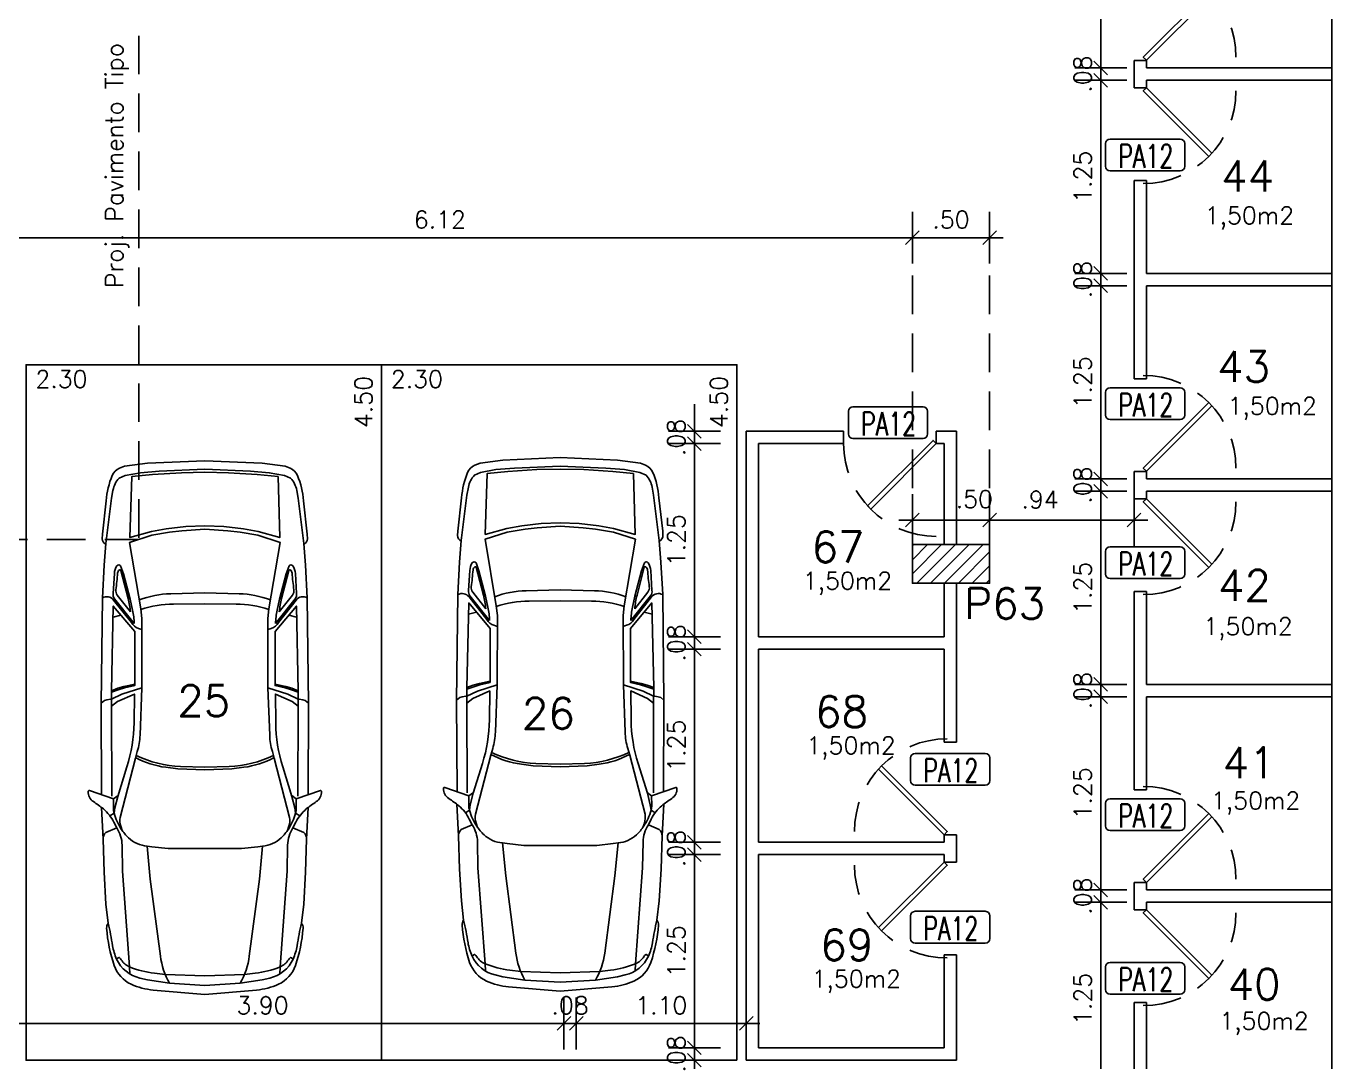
# Model space of a CAD drawing. Header units: millimetres. Extents: x -184.9 to -112.9, y 0.4 to 45.1.
# Drawn here: x -128.16 to -119.71, y 16.71 to 23.41 of the extents above; entities that cross this region are included whole.
import ezdxf
from ezdxf.enums import TextEntityAlignment as Align

# ---------------------------------------------------------------- set-up
doc = ezdxf.new("R2010")
doc.units = ezdxf.units.MM
doc.linetypes.add('DASHED2', pattern=[0.375, 0.25, -0.125])
doc.linetypes.add('HIDDEN', pattern=[0.375, 0.25, -0.125])
for name, color, linetype in [('COTA', 11, 'Continuous'), ('ESQUADRIA', 2, 'Continuous'), ('ESQUADRIA CT', 2, 'Continuous'), ('HACHURA', 11, 'Continuous'), ('HACHURA 1', 8, 'Continuous'), ('INDICACOES', 2, 'Continuous'), ('LINHA', 1, 'Continuous'), ('PAREDE', 7, 'Continuous'), ('PILAR', 21, 'Continuous'), ('PROJECAO', 1, 'DASHED2'), ('TEXTO 1', 3, 'Continuous'), ('TEXTO 2', 2, 'Continuous')]:
    doc.layers.add(name, color=color, linetype=linetype)
doc.styles.add('ROMANS', font='romans.shx')
doc.dimstyles.new('TICK75', dxfattribs={"dimtxt": 0.1125, "dimasz": 0.088, "dimexe": 0.18, "dimexo": 0.0625, "dimgap": 0.061, "dimtad": 1, "dimrnd": 0.005, "dimzin": 4, "dimdsep": 46, "dimtxsty": 'ROMANS', "dimblk1": 'TICK', "dimblk2": 'TICK', "dimsah": 1, "dimcen": 0.09, "dimse1": 1, "dimse2": 1, "dimclrt": 2, "dimaunit": 1, "dimadec": 0, "dimazin": 0, "dimtfac": 1, "dimtix": 1, "dimtmove": 2, "dimatfit": 3, "dimldrblk": 'TICK', "dimfxl": 1, "dimtolj": 1, "dimtzin": 0, "dimarcsym": 0})

# ---------------------------------------------------------------- blocks, each defined once
blk = doc.blocks.new('TICK')
at = {"layer": 'COTA'}
for p, q in [((0, 1.908), (0, -1.908)), ((-1, 0), (1, 0))]:
    blk.add_line(p, q, dxfattribs=at)
at = {"layer": 'COTA', "color": 2}
blk.add_line((0.5, 0.5), (-0.5, -0.5), dxfattribs=at)
blk = doc.blocks.new('*D268')
at = {"layer": 'COTA', "color": 0, "lineweight": -2}
blk.add_line((-124.5163, 16.9565), (-123.5923, 16.9565), dxfattribs=at)
at = {"layer": 'Defpoints', "color": 0}
for p in [(-123.5043, 16.9565), (-123.5043, 16.7189), (-124.6043, 16.6305)]:
    blk.add_point(p, dxfattribs=at)
at = {"layer": 'COTA', "color": 0, "lineweight": -2, "xscale": 0.08800000000000001, "yscale": 0.08800000000000001, "zscale": 0.08800000000000001, "rotation": 180}
blk.add_blockref('TICK', (-124.6043, 16.9565), dxfattribs=at)
at = {"layer": 'COTA', "color": 0, "lineweight": -2, "xscale": 0.08800000000000001, "yscale": 0.08800000000000001, "zscale": 0.08800000000000001}
blk.add_blockref('TICK', (-123.5043, 16.9565), dxfattribs=at)
at = {"layer": 'COTA', "color": 2, "insert": (-124.0543, 17.0738), "char_height": 0.1125, "attachment_point": 5, "style": 'ROMANS'}
blk.add_mtext('\\A1;1.10', dxfattribs=at)
blk = doc.blocks.new('*D265')
at = {"layer": 'COTA', "color": 0, "lineweight": -2}
for p, q in [((-124.7723, 16.9565), (-124.8603, 16.9565)), ((-124.6843, 16.9565), (-124.6043, 16.9565)), ((-124.5163, 16.9565), (-124.4283, 16.9565))]:
    blk.add_line(p, q, dxfattribs=at)
at = {"layer": 'Defpoints', "color": 0}
for p in [(-124.6043, 16.9565), (-124.6043, 16.4664), (-124.6843, 16.3864)]:
    blk.add_point(p, dxfattribs=at)
at = {"layer": 'COTA', "color": 0, "lineweight": -2, "xscale": 0.08800000000000001, "yscale": 0.08800000000000001, "zscale": 0.08800000000000001}
blk.add_blockref('TICK', (-124.6843, 16.9565), dxfattribs=at)
at = {"layer": 'COTA', "color": 0, "lineweight": -2, "xscale": 0.08800000000000001, "yscale": 0.08800000000000001, "zscale": 0.08800000000000001, "rotation": 180}
blk.add_blockref('TICK', (-124.6043, 16.9565), dxfattribs=at)
at = {"layer": 'COTA', "color": 2, "insert": (-124.6443, 17.0738), "char_height": 0.1125, "attachment_point": 5, "style": 'ROMANS'}
blk.add_mtext('\\A1;.08', dxfattribs=at)
blk = doc.blocks.new('*D264')
at = {"layer": 'COTA', "color": 0, "lineweight": -2}
blk.add_line((-128.4963, 16.9565), (-124.7723, 16.9565), dxfattribs=at)
at = {"layer": 'Defpoints', "color": 0}
for p in [(-124.6843, 16.9565), (-124.6843, 16.3864), (-128.5843, 16.1664)]:
    blk.add_point(p, dxfattribs=at)
at = {"layer": 'COTA', "color": 0, "lineweight": -2, "xscale": 0.08800000000000001, "yscale": 0.08800000000000001, "zscale": 0.08800000000000001, "rotation": 180}
blk.add_blockref('TICK', (-128.5843, 16.9565), dxfattribs=at)
at = {"layer": 'COTA', "color": 0, "lineweight": -2, "xscale": 0.08800000000000001, "yscale": 0.08800000000000001, "zscale": 0.08800000000000001}
blk.add_blockref('TICK', (-124.6843, 16.9565), dxfattribs=at)
at = {"layer": 'COTA', "color": 2, "insert": (-126.6343, 17.0738), "char_height": 0.1125, "attachment_point": 5, "style": 'ROMANS'}
blk.add_mtext('\\A1;3.90', dxfattribs=at)
blk = doc.blocks.new('*D262')
at = {"layer": 'COTA', "color": 0, "lineweight": -2}
for p, q in [((-123.8394, 16.8869), (-123.8394, 16.9749)), ((-123.8394, 16.7989), (-123.8394, 16.7189)), ((-123.8394, 16.6309), (-123.8394, 16.5429))]:
    blk.add_line(p, q, dxfattribs=at)
at = {"layer": 'Defpoints', "color": 0}
for p in [(-123.4243, 16.7989), (-123.8394, 16.7189), (-123.5043, 16.7189)]:
    blk.add_point(p, dxfattribs=at)
at = {"layer": 'COTA', "color": 0, "lineweight": -2, "xscale": 0.08800000000000001, "yscale": 0.08800000000000001, "zscale": 0.08800000000000001}
for p, rotation in [((-123.8394, 16.7989), 270), ((-123.8394, 16.7189), 90)]:
    blk.add_blockref('TICK', p, dxfattribs=dict(at, rotation=rotation))
at = {"layer": 'COTA', "color": 2, "insert": (-123.9567, 16.7589), "char_height": 0.1125, "attachment_point": 5, "rotation": 90, "style": 'ROMANS'}
blk.add_mtext('\\A1;.08', dxfattribs=at)
blk = doc.blocks.new('*D261')
at = {"layer": 'COTA', "color": 0, "lineweight": -2}
blk.add_line((-123.8394, 17.9609), (-123.8394, 16.8869), dxfattribs=at)
at = {"layer": 'Defpoints', "color": 0}
for p in [(-123.4243, 18.0489), (-123.8394, 16.7989), (-123.4243, 16.7989)]:
    blk.add_point(p, dxfattribs=at)
at = {"layer": 'COTA', "color": 0, "lineweight": -2, "xscale": 0.08800000000000001, "yscale": 0.08800000000000001, "zscale": 0.08800000000000001}
for p, rotation in [((-123.8394, 18.0489), 90), ((-123.8394, 16.7989), 270)]:
    blk.add_blockref('TICK', p, dxfattribs=dict(at, rotation=rotation))
at = {"layer": 'COTA', "color": 2, "insert": (-123.9567, 17.4239), "char_height": 0.1125, "attachment_point": 5, "rotation": 90, "style": 'ROMANS'}
blk.add_mtext('\\A1;1.25', dxfattribs=at)
blk = doc.blocks.new('*D260')
at = {"layer": 'COTA', "color": 0, "lineweight": -2}
for p, q in [((-123.8394, 18.2169), (-123.8394, 18.3049)), ((-123.8394, 18.1289), (-123.8394, 18.0489)), ((-123.8394, 17.9609), (-123.8394, 17.8729))]:
    blk.add_line(p, q, dxfattribs=at)
at = {"layer": 'Defpoints', "color": 0}
for p in [(-123.4243, 18.1289), (-123.8394, 18.0489), (-123.4243, 18.0489)]:
    blk.add_point(p, dxfattribs=at)
at = {"layer": 'COTA', "color": 0, "lineweight": -2, "xscale": 0.08800000000000001, "yscale": 0.08800000000000001, "zscale": 0.08800000000000001}
for p, rotation in [((-123.8394, 18.1289), 270), ((-123.8394, 18.0489), 90)]:
    blk.add_blockref('TICK', p, dxfattribs=dict(at, rotation=rotation))
at = {"layer": 'COTA', "color": 2, "insert": (-123.9567, 18.0889), "char_height": 0.1125, "attachment_point": 5, "rotation": 90, "style": 'ROMANS'}
blk.add_mtext('\\A1;.08', dxfattribs=at)
blk = doc.blocks.new('*D259')
at = {"layer": 'COTA', "color": 0, "lineweight": -2}
blk.add_line((-123.8394, 19.2909), (-123.8394, 18.2169), dxfattribs=at)
at = {"layer": 'Defpoints', "color": 0}
for p in [(-123.4243, 19.3789), (-123.8394, 18.1289), (-123.4243, 18.1289)]:
    blk.add_point(p, dxfattribs=at)
at = {"layer": 'COTA', "color": 0, "lineweight": -2, "xscale": 0.08800000000000001, "yscale": 0.08800000000000001, "zscale": 0.08800000000000001}
for p, rotation in [((-123.8394, 19.3789), 90), ((-123.8394, 18.1289), 270)]:
    blk.add_blockref('TICK', p, dxfattribs=dict(at, rotation=rotation))
at = {"layer": 'COTA', "color": 2, "insert": (-123.9567, 18.7539), "char_height": 0.1125, "attachment_point": 5, "rotation": 90, "style": 'ROMANS'}
blk.add_mtext('\\A1;1.25', dxfattribs=at)
blk = doc.blocks.new('*D258')
at = {"layer": 'COTA', "color": 0, "lineweight": -2}
for p, q in [((-123.8394, 19.5469), (-123.8394, 19.6349)), ((-123.8394, 19.4589), (-123.8394, 19.3789)), ((-123.8394, 19.2909), (-123.8394, 19.2029))]:
    blk.add_line(p, q, dxfattribs=at)
at = {"layer": 'Defpoints', "color": 0}
for p in [(-123.4243, 19.4589), (-123.8394, 19.3789), (-123.4243, 19.3789)]:
    blk.add_point(p, dxfattribs=at)
at = {"layer": 'COTA', "color": 0, "lineweight": -2, "xscale": 0.08800000000000001, "yscale": 0.08800000000000001, "zscale": 0.08800000000000001}
for p, rotation in [((-123.8394, 19.4589), 270), ((-123.8394, 19.3789), 90)]:
    blk.add_blockref('TICK', p, dxfattribs=dict(at, rotation=rotation))
at = {"layer": 'COTA', "color": 2, "insert": (-123.9567, 19.4189), "char_height": 0.1125, "attachment_point": 5, "rotation": 90, "style": 'ROMANS'}
blk.add_mtext('\\A1;.08', dxfattribs=at)
blk = doc.blocks.new('*D257')
at = {"layer": 'COTA', "color": 0, "lineweight": -2}
blk.add_line((-123.8394, 20.6209), (-123.8394, 19.5469), dxfattribs=at)
at = {"layer": 'Defpoints', "color": 0}
for p in [(-123.4243, 20.7089), (-123.8394, 19.4589), (-123.4243, 19.4589)]:
    blk.add_point(p, dxfattribs=at)
at = {"layer": 'COTA', "color": 0, "lineweight": -2, "xscale": 0.08800000000000001, "yscale": 0.08800000000000001, "zscale": 0.08800000000000001}
for p, rotation in [((-123.8394, 20.7089), 90), ((-123.8394, 19.4589), 270)]:
    blk.add_blockref('TICK', p, dxfattribs=dict(at, rotation=rotation))
at = {"layer": 'COTA', "color": 2, "insert": (-123.9567, 20.0839), "char_height": 0.1125, "attachment_point": 5, "rotation": 90, "style": 'ROMANS'}
blk.add_mtext('\\A1;1.25', dxfattribs=at)
blk = doc.blocks.new('*D256')
at = {"layer": 'COTA', "color": 0, "lineweight": -2}
for p, q in [((-123.8394, 20.8769), (-123.8394, 20.9649)), ((-123.8394, 20.7889), (-123.8394, 20.7089)), ((-123.8394, 20.6209), (-123.8394, 20.5329))]:
    blk.add_line(p, q, dxfattribs=at)
at = {"layer": 'Defpoints', "color": 0}
for p in [(-123.5043, 20.7889), (-123.8394, 20.7089), (-123.4243, 20.7089)]:
    blk.add_point(p, dxfattribs=at)
at = {"layer": 'COTA', "color": 0, "lineweight": -2, "xscale": 0.08800000000000001, "yscale": 0.08800000000000001, "zscale": 0.08800000000000001}
for p, rotation in [((-123.8394, 20.7889), 270), ((-123.8394, 20.7089), 90)]:
    blk.add_blockref('TICK', p, dxfattribs=dict(at, rotation=rotation))
at = {"layer": 'COTA', "color": 2, "insert": (-123.9567, 20.7489), "char_height": 0.1125, "attachment_point": 5, "rotation": 90, "style": 'ROMANS'}
blk.add_mtext('\\A1;.08', dxfattribs=at)
blk = doc.blocks.new('IND ESQUADRIAS')
for p, q in [((-0.2564, 0.103), (-0.2564, 0.1762)), ((-0.2266, 0.206), (0.2266, 0.206)), ((0.2564, 0.103), (0.2564, 0.1762)), ((-0.2564, 0.103), (-0.2564, 0.0298)), ((0.2564, 0.103), (0.2564, 0.0298)), ((-0.2266, 0), (0.2266, 0))]:
    blk.add_line(p, q)
for centre, start, end in [((-0.2266, 0.1762), 90, 180), ((0.2266, 0.1762), 0, 90), ((-0.2266, 0.0298), 180, 270), ((0.2266, 0.0298), 270, 0)]:
    blk.add_arc(centre, 0.0298, start, end)
at = {"linetype": 'ByBlock', "style": 'ROMANS', "width": 0.7}
blk.add_attdef('P01', text='', height=0.15, dxfattribs=at).set_placement((0.0041, -0.0248), align=Align.BOTTOM_CENTER)
blk = doc.blocks.new('P60')
at = {"layer": 'ESQUADRIA CT'}
blk.add_lwpolyline([(-0.4444, 0.4031), (-0.4243, 0.4243), (0, 0), (-0.0206, -0.0206), (-0.4444, 0.4031)], dxfattribs=at)
at = {"layer": 'ESQUADRIA CT', "color": 1, "linetype": 'HIDDEN'}
blk.add_arc((0, 0), 0.6, 90, 180, dxfattribs=at)
blk = doc.blocks.new('*D236')
at = {"layer": 'COTA', "color": 0, "lineweight": -2}
blk.add_line((-122.3413, 22.0414), (-122.0173, 22.0414), dxfattribs=at)
at = {"layer": 'Defpoints', "color": 0}
for p in [(-121.9293, 22.0414), (-122.4293, 20.0555), (-121.9293, 20.0466)]:
    blk.add_point(p, dxfattribs=at)
at = {"layer": 'COTA', "color": 0, "lineweight": -2, "xscale": 0.08800000000000001, "yscale": 0.08800000000000001, "zscale": 0.08800000000000001, "rotation": 180}
blk.add_blockref('TICK', (-122.4293, 22.0414), dxfattribs=at)
at = {"layer": 'COTA', "color": 0, "lineweight": -2, "xscale": 0.08800000000000001, "yscale": 0.08800000000000001, "zscale": 0.08800000000000001}
blk.add_blockref('TICK', (-121.9293, 22.0414), dxfattribs=at)
at = {"layer": 'COTA', "color": 2, "insert": (-122.1793, 22.1586), "char_height": 0.1125, "attachment_point": 5, "style": 'ROMANS'}
blk.add_mtext('\\A1;.50', dxfattribs=at)
blk = doc.blocks.new('*D235')
at = {"layer": 'COTA', "color": 0, "lineweight": -2}
blk.add_line((-128.4567, 22.0414), (-122.5173, 22.0414), dxfattribs=at)
at = {"layer": 'Defpoints', "color": 0}
for p in [(-122.4293, 22.0414), (-128.5447, 21.3189), (-122.4293, 20.0555)]:
    blk.add_point(p, dxfattribs=at)
at = {"layer": 'COTA', "color": 0, "lineweight": -2, "xscale": 0.08800000000000001, "yscale": 0.08800000000000001, "zscale": 0.08800000000000001, "rotation": 180}
blk.add_blockref('TICK', (-128.5447, 22.0414), dxfattribs=at)
at = {"layer": 'COTA', "color": 0, "lineweight": -2, "xscale": 0.08800000000000001, "yscale": 0.08800000000000001, "zscale": 0.08800000000000001}
blk.add_blockref('TICK', (-122.4293, 22.0414), dxfattribs=at)
at = {"layer": 'COTA', "color": 2, "insert": (-125.487, 22.1586), "char_height": 0.1125, "attachment_point": 5, "style": 'ROMANS'}
blk.add_mtext('\\A1;6.12', dxfattribs=at)
blk = doc.blocks.new('*D222')
at = {"layer": 'COTA', "color": 0, "lineweight": -2}
blk.add_line((-121.8413, 20.2144), (-121.0823, 20.2144), dxfattribs=at)
at = {"layer": 'Defpoints', "color": 0}
for p in [(-120.9943, 20.3523), (-120.9943, 20.2144), (-121.9293, 20.0555)]:
    blk.add_point(p, dxfattribs=at)
at = {"layer": 'COTA', "color": 0, "lineweight": -2, "xscale": 0.08800000000000001, "yscale": 0.08800000000000001, "zscale": 0.08800000000000001, "rotation": 180}
blk.add_blockref('TICK', (-121.9293, 20.2144), dxfattribs=at)
at = {"layer": 'COTA', "color": 0, "lineweight": -2, "xscale": 0.08800000000000001, "yscale": 0.08800000000000001, "zscale": 0.08800000000000001}
blk.add_blockref('TICK', (-120.9943, 20.2144), dxfattribs=at)
at = {"layer": 'COTA', "color": 2, "insert": (-121.6022, 20.3466), "char_height": 0.1125, "attachment_point": 5, "style": 'ROMANS'}
blk.add_mtext('\\A1;.94', dxfattribs=at)
blk = doc.blocks.new('*D221')
at = {"layer": 'COTA', "color": 0, "lineweight": -2}
blk.add_line((-122.3413, 20.2144), (-122.0173, 20.2144), dxfattribs=at)
at = {"layer": 'Defpoints', "color": 0}
for p in [(-121.9293, 20.2144), (-122.4293, 20.0555), (-121.9293, 20.0555)]:
    blk.add_point(p, dxfattribs=at)
at = {"layer": 'COTA', "color": 0, "lineweight": -2, "xscale": 0.08800000000000001, "yscale": 0.08800000000000001, "zscale": 0.08800000000000001, "rotation": 180}
blk.add_blockref('TICK', (-122.4293, 20.2144), dxfattribs=at)
at = {"layer": 'COTA', "color": 0, "lineweight": -2, "xscale": 0.08800000000000001, "yscale": 0.08800000000000001, "zscale": 0.08800000000000001}
blk.add_blockref('TICK', (-121.9293, 20.2144), dxfattribs=at)
at = {"layer": 'COTA', "color": 2, "insert": (-122.0281, 20.3496), "char_height": 0.1125, "attachment_point": 5, "style": 'ROMANS'}
blk.add_mtext('\\A1;.50', dxfattribs=at)
blk = doc.blocks.new('*D220')
at = {"layer": 'COTA', "color": 0, "lineweight": -2}
blk.add_line((-123.8394, 15.6069), (-123.8394, 16.6309), dxfattribs=at)
at = {"layer": 'Defpoints', "color": 0}
for p in [(-124.0009, 16.7189), (-123.8394, 16.7189), (-124.2009, 15.5189)]:
    blk.add_point(p, dxfattribs=at)
at = {"layer": 'COTA', "color": 0, "lineweight": -2, "xscale": 0.08800000000000001, "yscale": 0.08800000000000001, "zscale": 0.08800000000000001}
for p, rotation in [((-123.8394, 16.7189), 90), ((-123.8394, 15.5189), 270)]:
    blk.add_blockref('TICK', p, dxfattribs=dict(at, rotation=rotation))
at = {"layer": 'COTA', "color": 2, "insert": (-123.9567, 16.199), "char_height": 0.1125, "attachment_point": 5, "rotation": 90, "style": 'ROMANS'}
blk.add_mtext('\\A1;1.20', dxfattribs=at)
blk = doc.blocks.new('*D181')
at = {"layer": 'COTA', "color": 0, "lineweight": -2}
blk.add_line((-121.2098, 17.6525), (-121.2098, 16.5785), dxfattribs=at)
at = {"layer": 'Defpoints', "color": 0}
for p in [(-120.9143, 17.7405), (-121.2098, 16.4905), (-120.9143, 16.4905)]:
    blk.add_point(p, dxfattribs=at)
at = {"layer": 'COTA', "color": 0, "lineweight": -2, "xscale": 0.08800000000000001, "yscale": 0.08800000000000001, "zscale": 0.08800000000000001}
for p, rotation in [((-121.2098, 17.7405), 90), ((-121.2098, 16.4905), 270)]:
    blk.add_blockref('TICK', p, dxfattribs=dict(at, rotation=rotation))
at = {"layer": 'COTA', "color": 2, "insert": (-121.3271, 17.1155), "char_height": 0.1125, "attachment_point": 5, "rotation": 90, "style": 'ROMANS'}
blk.add_mtext('\\A1;1.25', dxfattribs=at)
blk = doc.blocks.new('*D180')
at = {"layer": 'COTA', "color": 0, "lineweight": -2}
for p, q in [((-121.2098, 17.9085), (-121.2098, 17.9965)), ((-121.2098, 17.8205), (-121.2098, 17.7405)), ((-121.2098, 17.6525), (-121.2098, 17.5645))]:
    blk.add_line(p, q, dxfattribs=at)
at = {"layer": 'Defpoints', "color": 0}
for p in [(-120.9143, 17.8205), (-121.2098, 17.7405), (-120.9143, 17.7405)]:
    blk.add_point(p, dxfattribs=at)
at = {"layer": 'COTA', "color": 0, "lineweight": -2, "xscale": 0.08800000000000001, "yscale": 0.08800000000000001, "zscale": 0.08800000000000001}
for p, rotation in [((-121.2098, 17.8205), 270), ((-121.2098, 17.7405), 90)]:
    blk.add_blockref('TICK', p, dxfattribs=dict(at, rotation=rotation))
at = {"layer": 'COTA', "color": 2, "insert": (-121.3271, 17.7805), "char_height": 0.1125, "attachment_point": 5, "rotation": 90, "style": 'ROMANS'}
blk.add_mtext('\\A1;.08', dxfattribs=at)
blk = doc.blocks.new('*D179')
at = {"layer": 'COTA', "color": 0, "lineweight": -2}
blk.add_line((-121.2098, 18.9825), (-121.2098, 17.9085), dxfattribs=at)
at = {"layer": 'Defpoints', "color": 0}
for p in [(-120.9143, 19.0705), (-121.2098, 17.8205), (-120.9143, 17.8205)]:
    blk.add_point(p, dxfattribs=at)
at = {"layer": 'COTA', "color": 0, "lineweight": -2, "xscale": 0.08800000000000001, "yscale": 0.08800000000000001, "zscale": 0.08800000000000001}
for p, rotation in [((-121.2098, 19.0705), 90), ((-121.2098, 17.8205), 270)]:
    blk.add_blockref('TICK', p, dxfattribs=dict(at, rotation=rotation))
at = {"layer": 'COTA', "color": 2, "insert": (-121.3271, 18.4455), "char_height": 0.1125, "attachment_point": 5, "rotation": 90, "style": 'ROMANS'}
blk.add_mtext('\\A1;1.25', dxfattribs=at)
blk = doc.blocks.new('*D178')
at = {"layer": 'COTA', "color": 0, "lineweight": -2}
for p, q in [((-121.2098, 19.2385), (-121.2098, 19.3265)), ((-121.2098, 19.1505), (-121.2098, 19.0705)), ((-121.2098, 18.9825), (-121.2098, 18.8945))]:
    blk.add_line(p, q, dxfattribs=at)
at = {"layer": 'Defpoints', "color": 0}
for p in [(-120.9143, 19.1505), (-121.2098, 19.0705), (-120.9143, 19.0705)]:
    blk.add_point(p, dxfattribs=at)
at = {"layer": 'COTA', "color": 0, "lineweight": -2, "xscale": 0.08800000000000001, "yscale": 0.08800000000000001, "zscale": 0.08800000000000001}
for p, rotation in [((-121.2098, 19.1505), 270), ((-121.2098, 19.0705), 90)]:
    blk.add_blockref('TICK', p, dxfattribs=dict(at, rotation=rotation))
at = {"layer": 'COTA', "color": 2, "insert": (-121.3271, 19.1105), "char_height": 0.1125, "attachment_point": 5, "rotation": 90, "style": 'ROMANS'}
blk.add_mtext('\\A1;.08', dxfattribs=at)
blk = doc.blocks.new('*D177')
at = {"layer": 'COTA', "color": 0, "lineweight": -2}
blk.add_line((-121.2098, 20.3125), (-121.2098, 19.2385), dxfattribs=at)
at = {"layer": 'Defpoints', "color": 0}
for p in [(-120.9143, 20.4005), (-121.2098, 19.1505), (-120.9143, 19.1505)]:
    blk.add_point(p, dxfattribs=at)
at = {"layer": 'COTA', "color": 0, "lineweight": -2, "xscale": 0.08800000000000001, "yscale": 0.08800000000000001, "zscale": 0.08800000000000001}
for p, rotation in [((-121.2098, 20.4005), 90), ((-121.2098, 19.1505), 270)]:
    blk.add_blockref('TICK', p, dxfattribs=dict(at, rotation=rotation))
at = {"layer": 'COTA', "color": 2, "insert": (-121.3271, 19.7755), "char_height": 0.1125, "attachment_point": 5, "rotation": 90, "style": 'ROMANS'}
blk.add_mtext('\\A1;1.25', dxfattribs=at)
blk = doc.blocks.new('*D176')
at = {"layer": 'COTA', "color": 0, "lineweight": -2}
for p, q in [((-121.2098, 20.5685), (-121.2098, 20.6565)), ((-121.2098, 20.4805), (-121.2098, 20.4005)), ((-121.2098, 20.3125), (-121.2098, 20.2245))]:
    blk.add_line(p, q, dxfattribs=at)
at = {"layer": 'Defpoints', "color": 0}
for p in [(-120.9143, 20.4805), (-121.2098, 20.4005), (-120.9143, 20.4005)]:
    blk.add_point(p, dxfattribs=at)
at = {"layer": 'COTA', "color": 0, "lineweight": -2, "xscale": 0.08800000000000001, "yscale": 0.08800000000000001, "zscale": 0.08800000000000001}
for p, rotation in [((-121.2098, 20.4805), 270), ((-121.2098, 20.4005), 90)]:
    blk.add_blockref('TICK', p, dxfattribs=dict(at, rotation=rotation))
at = {"layer": 'COTA', "color": 2, "insert": (-121.3271, 20.4405), "char_height": 0.1125, "attachment_point": 5, "rotation": 90, "style": 'ROMANS'}
blk.add_mtext('\\A1;.08', dxfattribs=at)
blk = doc.blocks.new('*D175')
at = {"layer": 'COTA', "color": 0, "lineweight": -2}
blk.add_line((-121.2098, 21.6425), (-121.2098, 20.5685), dxfattribs=at)
at = {"layer": 'Defpoints', "color": 0}
for p in [(-120.9143, 21.7305), (-121.2098, 20.4805), (-120.9143, 20.4805)]:
    blk.add_point(p, dxfattribs=at)
at = {"layer": 'COTA', "color": 0, "lineweight": -2, "xscale": 0.08800000000000001, "yscale": 0.08800000000000001, "zscale": 0.08800000000000001}
for p, rotation in [((-121.2098, 21.7305), 90), ((-121.2098, 20.4805), 270)]:
    blk.add_blockref('TICK', p, dxfattribs=dict(at, rotation=rotation))
at = {"layer": 'COTA', "color": 2, "insert": (-121.3271, 21.1055), "char_height": 0.1125, "attachment_point": 5, "rotation": 90, "style": 'ROMANS'}
blk.add_mtext('\\A1;1.25', dxfattribs=at)
blk = doc.blocks.new('*D174')
at = {"layer": 'COTA', "color": 0, "lineweight": -2}
for p, q in [((-121.2098, 21.8985), (-121.2098, 21.9865)), ((-121.2098, 21.8105), (-121.2098, 21.7305)), ((-121.2098, 21.6425), (-121.2098, 21.5545))]:
    blk.add_line(p, q, dxfattribs=at)
at = {"layer": 'Defpoints', "color": 0}
for p in [(-120.9143, 21.8105), (-121.2098, 21.7305), (-120.9143, 21.7305)]:
    blk.add_point(p, dxfattribs=at)
at = {"layer": 'COTA', "color": 0, "lineweight": -2, "xscale": 0.08800000000000001, "yscale": 0.08800000000000001, "zscale": 0.08800000000000001}
for p, rotation in [((-121.2098, 21.8105), 270), ((-121.2098, 21.7305), 90)]:
    blk.add_blockref('TICK', p, dxfattribs=dict(at, rotation=rotation))
at = {"layer": 'COTA', "color": 2, "insert": (-121.3271, 21.7705), "char_height": 0.1125, "attachment_point": 5, "rotation": 90, "style": 'ROMANS'}
blk.add_mtext('\\A1;.08', dxfattribs=at)
blk = doc.blocks.new('*D173')
at = {"layer": 'COTA', "color": 0, "lineweight": -2}
blk.add_line((-121.2098, 22.9725), (-121.2098, 21.8985), dxfattribs=at)
at = {"layer": 'Defpoints', "color": 0}
for p in [(-120.9143, 23.0605), (-121.2098, 21.8105), (-120.9143, 21.8105)]:
    blk.add_point(p, dxfattribs=at)
at = {"layer": 'COTA', "color": 0, "lineweight": -2, "xscale": 0.08800000000000001, "yscale": 0.08800000000000001, "zscale": 0.08800000000000001}
for p, rotation in [((-121.2098, 23.0605), 90), ((-121.2098, 21.8105), 270)]:
    blk.add_blockref('TICK', p, dxfattribs=dict(at, rotation=rotation))
at = {"layer": 'COTA', "color": 2, "insert": (-121.3271, 22.4355), "char_height": 0.1125, "attachment_point": 5, "rotation": 90, "style": 'ROMANS'}
blk.add_mtext('\\A1;1.25', dxfattribs=at)
blk = doc.blocks.new('*D172')
at = {"layer": 'COTA', "color": 0, "lineweight": -2}
for p, q in [((-121.2098, 23.2285), (-121.2098, 23.3165)), ((-121.2098, 23.1405), (-121.2098, 23.0605)), ((-121.2098, 22.9725), (-121.2098, 22.8845))]:
    blk.add_line(p, q, dxfattribs=at)
at = {"layer": 'Defpoints', "color": 0}
for p in [(-120.9143, 23.1405), (-121.2098, 23.0605), (-120.9143, 23.0605)]:
    blk.add_point(p, dxfattribs=at)
at = {"layer": 'COTA', "color": 0, "lineweight": -2, "xscale": 0.08800000000000001, "yscale": 0.08800000000000001, "zscale": 0.08800000000000001}
for p, rotation in [((-121.2098, 23.1405), 270), ((-121.2098, 23.0605), 90)]:
    blk.add_blockref('TICK', p, dxfattribs=dict(at, rotation=rotation))
at = {"layer": 'COTA', "color": 2, "insert": (-121.3271, 23.1005), "char_height": 0.1125, "attachment_point": 5, "rotation": 90, "style": 'ROMANS'}
blk.add_mtext('\\A1;.08', dxfattribs=at)
blk = doc.blocks.new('*D171')
at = {"layer": 'COTA', "color": 0, "lineweight": -2}
blk.add_line((-121.2098, 24.3025), (-121.2098, 23.2285), dxfattribs=at)
at = {"layer": 'Defpoints', "color": 0}
for p in [(-120.9143, 24.3905), (-121.2098, 23.1405), (-120.9143, 23.1405)]:
    blk.add_point(p, dxfattribs=at)
at = {"layer": 'COTA', "color": 0, "lineweight": -2, "xscale": 0.08800000000000001, "yscale": 0.08800000000000001, "zscale": 0.08800000000000001}
for p, rotation in [((-121.2098, 24.3905), 90), ((-121.2098, 23.1405), 270)]:
    blk.add_blockref('TICK', p, dxfattribs=dict(at, rotation=rotation))
at = {"layer": 'COTA', "color": 2, "insert": (-121.3271, 23.7655), "char_height": 0.1125, "attachment_point": 5, "rotation": 90, "style": 'ROMANS'}
blk.add_mtext('\\A1;1.25', dxfattribs=at)
blk = doc.blocks.new('VECTRA_P')
for p, q in [((1.1516, 0.6823), (1.1703, 0.6529)), ((1.9619, 0.7454), (1.98, 0.7223)), ((1.98, 0.7223), (1.986, 0.7043)), ((1.986, 0.7043), (1.9896, 0.679)), ((1.9896, 0.679), (1.9904, 0.6715)), ((1.9904, 0.6715), (2.0265, 0.5959)), ((2.0684, 0.6255), (2.0514, 0.6718)), ((2.5797, 0.66), (2.5945, 0.6032)), ((2.0265, 0.5959), (2.0721, 0.4537)), ((2.0807, 0.5819), (2.0684, 0.6255)), ((2.0855, 0.5582), (2.0807, 0.5819)), ((2.0987, 0.5046), (2.0855, 0.5582)), ((2.0265, -0.5959), (2.0721, -0.4537)), ((2.0855, -0.5582), (2.0807, -0.5819)), ((2.0987, -0.5046), (2.0855, -0.5582)), ((1.1516, -0.6823), (1.1703, -0.6529)), ((1.9904, -0.6715), (2.0265, -0.5959)), ((2.0684, -0.6255), (2.0514, -0.6718)), ((2.0807, -0.5819), (2.0684, -0.6255)), ((2.5797, -0.66), (2.5945, -0.6032)), ((1.9619, -0.7454), (1.98, -0.7223)), ((1.98, -0.7223), (1.986, -0.7043)), ((1.986, -0.7043), (1.9896, -0.679)), ((1.9896, -0.679), (1.9904, -0.6715))]:
    blk.add_line(p, q)
for points in [[(-0.132, 0), (-0.1009, 0.3713, -0.086702), (-0.0593, 0.5296, -0.206137), (0.0758, 0.6515, -0.063577), (0.3433, 0.706, -0.192902), (0.3794, 0.6946), (0.5172, 0.7108), (0.7462, 0.7247), (0.9844, 0.7316, -0.212316), (1.0315, 0.7123), (1.0647, 0.6334), (1.1059, 0.6539, 0.104415), (1.2009, 0.7294, 0.030135), (1.2536, 0.8015, -0.268294), (1.3268, 0.8392, -0.478596), (1.3332, 0.8304), (1.2727, 0.657), (1.2056, 0.6576, 0.071792), (1.1697, 0.6527, 0.074996), (1.0553, 0.6005, 0.060729), (0.9932, 0.5482, 0.168427), (0.9344, 0.4152), (0.6971, 0.3923), (0.143, 0.3197, 0.097788), (-0.0519, 0.2539), (-0.0277, 0.4119), (-0.015, 0.4672, -0.23311), (0.1212, 0.6343, -0.068365), (0.2171, 0.6632, 0.017295), (0.3794, 0.6946, -1.253437)], [(1.9401, 0.6712), (1.9739, 0.6278), (2.0271, 0.507), (1.8192, 0.5094, -0.074341), (1.505, 0.5601), (1.2915, 0.6264), (1.209, 0.6467), (1.1703, 0.6529)], [(1.3025, 0.7423), (1.9565, 0.7455), (2.72, 0.7364), (2.9534, 0.724), (3.1092, 0.712), (3.4352, 0.6713), (3.4921, 0.6607, -0.139964), (3.5799, 0.6168), (3.5988, 0.573), (3.6188, 0.4626), (3.6295, 0.3282), (3.6446, 0)], [(2.4917, 0.4526), (2.4993, 0.4769, -0.20033), (2.5422, 0.5284), (2.7033, 0.6561, 0.362423), (2.72, 0.7364, -80.843501)], [(2.5347, 0.508), (2.7119, 0.6497, -0.214632), (2.7494, 0.6593), (2.8944, 0.6507, -0.13194), (2.9492, 0.6325, -0.563922), (2.9481, 0.6057), (2.8912, 0.5853), (2.7086, 0.537), (2.6303, 0.5198, -0.046395), (2.5347, 0.508, 1.803463)], [(3.7051, 0), (3.6877, 0.4123), (3.6664, 0.5768), (3.6509, 0.6136, 0.195947), (3.5986, 0.6658, 0.081209), (3.417, 0.7095), (3.1759, 0.7367), (3.1445, 0.7379, 0.315739), (3.1049, 0.7124, 0.195733)], [(0, 0), (0.011, 0.2847), (0.0199, 0.3624, -0.068274), (0.0656, 0.5411, -0.160401), (0.1164, 0.6008, 0.068795), (0.1306, 0.6125, 0.431491), (0.13, 0.6221), (0.1212, 0.6343)], [(0.0138, 0.5384), (0.0656, 0.5411), (0.7546, 0.5922), (0.9416, 0.5951, 0.14363), (1.0647, 0.6334, -3.590326)], [(1.0456, 0.5939), (1.0767, 0.6047, -0.132875), (1.1407, 0.6093), (1.5662, 0.4995), (1.6142, 0.4855, 0.061032), (1.7312, 0.4662), (2.0712, 0.4537), (2.5695, 0.4524), (2.6389, 0.4606), (3.118, 0.5409), (3.1689, 0.3819), (3.1904, 0.2533), (3.2011, 0.1649), (3.2124, 0)], [(2.6188, 0.5353), (2.7381, 0.6296, -0.203343), (2.7767, 0.6402, 0.013874), (2.8975, 0.6273, -0.224025), (2.9187, 0.6152, -0.426774), (2.9165, 0.6042), (2.715, 0.5523, -0.038719), (2.6188, 0.5353, -4.743429)], [(1.4813, 0), (1.4899, 0.194), (1.5006, 0.2797, -0.093565), (1.5708, 0.4981, -2.549357)], [(1.5006, 0), (1.5066, 0.1749, -0.104764), (1.5858, 0.4938, 2.88345)], [(2.7539, 0), (2.7482, 0.2457, 0.084835), (2.7041, 0.4715, 10.941081)], [(2.6756, 0), (2.6737, 0.2247, 0.076487), (2.6354, 0.4602, 15.102376)], [(-0.132, 0), (-0.1009, -0.3713, 0.086702), (-0.0593, -0.5296, 0.206137), (0.0758, -0.6515, 0.063577), (0.3433, -0.706, 0.192902), (0.3794, -0.6946), (0.5172, -0.7108), (0.7462, -0.7247), (0.9844, -0.7316, 0.212316), (1.0315, -0.7123), (1.0647, -0.6334), (1.1059, -0.6539, -0.104415), (1.2009, -0.7294, -0.030135), (1.2536, -0.8015, 0.268294), (1.3268, -0.8392, 0.478596), (1.3332, -0.8304), (1.2727, -0.657), (1.2056, -0.6576, -0.071792), (1.1697, -0.6527, -0.074996), (1.0553, -0.6005, -0.060729), (0.9932, -0.5482, -0.168427), (0.9344, -0.4152), (0.6971, -0.3923), (0.143, -0.3197, -0.097788), (-0.0519, -0.2539), (-0.0277, -0.4119), (-0.015, -0.4672, 0.23311), (0.1212, -0.6343, 0.068365), (0.2171, -0.6632, -0.017295), (0.3794, -0.6946, 1.253437)], [(0, 0), (0.011, -0.2847), (0.0199, -0.3624, 0.068274), (0.0656, -0.5411, 0.160401), (0.1164, -0.6008, -0.068795), (0.1306, -0.6125, -0.431491), (0.13, -0.6221), (0.1212, -0.6343)], [(1.0456, -0.5939), (1.0767, -0.6047, 0.132875), (1.1407, -0.6093), (1.5662, -0.4995), (1.6142, -0.4855, -0.061032), (1.7312, -0.4662), (2.0712, -0.4537), (2.5695, -0.4524), (2.6389, -0.4606), (3.118, -0.5409), (3.1689, -0.3819), (3.1904, -0.2533), (3.2011, -0.1649), (3.2124, 0)], [(1.3025, -0.7423), (1.9565, -0.7455), (2.72, -0.7364), (2.9534, -0.724), (3.1092, -0.712), (3.4352, -0.6713), (3.4921, -0.6607, 0.139964), (3.5799, -0.6168), (3.5988, -0.573), (3.6188, -0.4626), (3.6295, -0.3282), (3.6446, 0)], [(1.4813, 0), (1.4899, -0.194), (1.5006, -0.2797, 0.093565), (1.5708, -0.4981, 2.549357)], [(1.5006, 0), (1.5066, -0.1749, 0.104764), (1.5858, -0.4938, -2.88345)], [(2.6756, 0), (2.6737, -0.2247, -0.076487), (2.6354, -0.4602, -15.102376)], [(2.7539, 0), (2.7482, -0.2457, -0.084835), (2.7041, -0.4715, -10.941081)], [(3.7051, 0), (3.6877, -0.4123), (3.6664, -0.5768), (3.6509, -0.6136, -0.195947), (3.5986, -0.6658, -0.081209), (3.417, -0.7095), (3.1759, -0.7367), (3.1445, -0.7379, -0.315739), (3.1049, -0.7124, -0.195733)], [(2.4917, -0.4526), (2.4993, -0.4769, 0.20033), (2.5422, -0.5284), (2.7033, -0.6561, -0.362423), (2.72, -0.7364, 80.843501)], [(0.0138, -0.5384), (0.0656, -0.5411), (0.7546, -0.5922), (0.9416, -0.5951, -0.14363), (1.0647, -0.6334, 3.590326)], [(1.9401, -0.6712), (1.9739, -0.6278), (2.0271, -0.507), (1.8192, -0.5094, 0.074341), (1.505, -0.5601), (1.2915, -0.6264), (1.209, -0.6467), (1.1703, -0.6529)], [(2.5347, -0.508), (2.7119, -0.6497, 0.214632), (2.7494, -0.6593), (2.8944, -0.6507, 0.13194), (2.9492, -0.6325, 0.563922), (2.9481, -0.6057), (2.8912, -0.5853), (2.7086, -0.537), (2.6303, -0.5198, 0.046395), (2.5347, -0.508, -1.803463)], [(2.6188, -0.5353), (2.7381, -0.6296, 0.203343), (2.7767, -0.6402, -0.013874), (2.8975, -0.6273, 0.224025), (2.9187, -0.6152, 0.426774), (2.9165, -0.6042), (2.715, -0.5523, 0.038719), (2.6188, -0.5353, 4.743429)]]:
    blk.add_lwpolyline(points, format="xyb")
for points in [[(1.2124, 0.7436), (0.9844, 0.7316)], [(1.2941, 0.6694), (1.9401, 0.6712), (2.0501, 0.6718), (2.6601, 0.6582), (2.4767, 0.5046), (2.0883, 0.5046), (2.0722, 0.5781), (2.0598, 0.6151), (2.0399, 0.6717)], [(1.2727, 0.657), (1.2977, 0.6244)], [(3.237, 0), (3.2312, 0.1367), (3.2145, 0.2774), (3.1953, 0.3836), (3.1528, 0.5388), (3.5909, 0.526), (3.6058, 0.3773), (3.6186, 0.169), (3.6228, 0)], [(-0.0519, 0.2539), (-0.0675, 0)], [(-0.0519, -0.2539), (-0.0675, 0)], [(3.237, 0), (3.2312, -0.1367), (3.2145, -0.2774), (3.1953, -0.3836), (3.1528, -0.5388), (3.5909, -0.526), (3.6058, -0.3773), (3.6186, -0.169), (3.6228, 0)], [(1.2941, -0.6694), (1.9401, -0.6712), (2.0501, -0.6718), (2.6601, -0.6582), (2.4767, -0.5046), (2.0883, -0.5046), (2.0722, -0.5781), (2.0598, -0.6151), (2.0399, -0.6717)], [(1.2727, -0.657), (1.2977, -0.6244)], [(1.2124, -0.7436), (0.9844, -0.7316)]]:
    blk.add_lwpolyline(points)
for points in [[(0.9344, 0.4152, 0), (0.9293, 0.3808, 0), (0.9161, 0.2631, 0), (0.9161, 0, 0)], [(0.9344, -0.4152, 0), (0.9293, -0.3808, 0), (0.9161, -0.2631, 0), (0.9161, 0, 0)]]:
    blk.add_polyline3d(points)
blk = doc.blocks.new('ESTRUTURA(20-03-2019)')
at = {"layer": 'PROJECAO', "color": 11}
for p in [(0, 6.26), (-29.47, 0)]:
    blk.add_line(p, (0, 0), dxfattribs=at)

msp = doc.modelspace()

# ---------------------------------------------------------------- hatches: boundary and pattern name
at = {"layer": 'HACHURA'}
h = msp.add_hatch(dxfattribs=at)
h.set_pattern_fill('ANSI31', color=256, scale=0.02, style=0)
h.set_pattern_definition([(45, (-149.26347, 212.51036), (-0.04490128, 0.04490128), [])])
h.paths.add_polyline_path([(-121.9293, 20.0555), (-122.4293, 20.0555), (-122.4293, 19.8055), (-121.9293, 19.8055)])

# ---------------------------------------------------------------- linework, layer by layer
at = {"layer": 'LINHA'}
for points in [[(-125.8643, 16.7189), (-125.8643, 21.2189), (-128.1643, 21.2189), (-128.1643, 16.7189)], [(-123.5643, 16.7189), (-123.5643, 21.2189), (-125.8643, 21.2189), (-125.8643, 16.7189)]]:
    msp.add_lwpolyline(points, close=True, dxfattribs=at)
at = {"layer": 'PAREDE'}
for p, q in [((-119.7143, 14.0272), (-119.7143, 40.3505)), ((-120.9143, 23.1888), (-120.9943, 23.1888)), ((-120.9943, 23.0123), (-120.9943, 23.1888)), ((-120.9143, 23.1405), (-120.9143, 23.1897)), ((-120.9143, 23.1405), (-119.7143, 23.1405)), ((-120.9143, 23.0123), (-120.9943, 23.0123)), ((-120.9143, 23.0605), (-119.7143, 23.0605)), ((-120.9143, 23.0123), (-120.9143, 23.0605)), ((-120.9143, 22.4123), (-120.9943, 22.4123)), ((-120.9943, 21.1288), (-120.9943, 22.4123)), ((-120.9143, 21.8105), (-120.9143, 22.4123)), ((-120.9143, 21.8105), (-119.7143, 21.8105)), ((-120.9143, 21.7305), (-119.7143, 21.7305)), ((-120.9143, 21.1288), (-120.9143, 21.7305)), ((-120.9143, 21.1288), (-120.9943, 21.1288)), ((-123.5043, 20.7889), (-122.8743, 20.7889)), ((-123.5043, 20.7889), (-123.5043, 16.7189)), ((-122.8743, 20.7889), (-122.8743, 20.7089)), ((-122.2743, 20.7889), (-122.1443, 20.7889)), ((-122.2743, 20.7889), (-122.2743, 20.7089)), ((-122.1443, 20.7889), (-122.1443, 20.0555)), ((-123.4243, 20.7089), (-122.8743, 20.7089)), ((-123.4243, 20.7089), (-123.4243, 19.4589)), ((-122.2743, 20.7089), (-122.2243, 20.7089)), ((-122.2243, 20.7089), (-122.2243, 20.0555)), ((-120.9143, 20.5288), (-120.9943, 20.5288)), ((-120.9943, 20.3523), (-120.9943, 20.5288)), ((-120.9143, 20.4805), (-120.9143, 20.5297)), ((-120.9143, 20.4805), (-119.7143, 20.4805)), ((-120.9143, 20.4005), (-119.7143, 20.4005)), ((-120.9143, 20.3523), (-120.9143, 20.4005)), ((-120.9143, 20.3523), (-120.9943, 20.3523)), ((-122.2243, 19.8055), (-122.2243, 19.4589)), ((-122.1443, 19.8055), (-122.1443, 18.7771)), ((-120.9143, 19.7523), (-120.9943, 19.7523)), ((-120.9943, 18.4688), (-120.9943, 19.7523)), ((-120.9143, 19.1505), (-120.9143, 19.7523)), ((-123.4243, 19.4589), (-122.2243, 19.4589)), ((-123.4243, 19.3789), (-122.2243, 19.3789)), ((-123.4243, 19.3789), (-123.4243, 18.1289)), ((-122.2243, 19.3789), (-122.2243, 18.7771)), ((-120.9143, 19.1505), (-119.7143, 19.1505)), ((-120.9143, 19.0705), (-119.7143, 19.0705)), ((-120.9143, 18.4688), (-120.9143, 19.0705)), ((-122.2243, 18.7771), (-122.1443, 18.7771)), ((-120.9143, 18.4688), (-120.9943, 18.4688)), ((-122.2243, 18.1771), (-122.1443, 18.1771)), ((-122.2243, 18.1771), (-122.2243, 18.1289)), ((-122.1443, 18.1771), (-122.1443, 18.0007)), ((-123.4243, 18.1289), (-122.2243, 18.1289)), ((-123.4243, 18.0489), (-122.2243, 18.0489)), ((-123.4243, 18.0489), (-123.4243, 16.7989)), ((-122.2243, 18.0007), (-122.2243, 18.0489)), ((-122.2243, 18.0489), (-122.2243, 18.0007)), ((-122.2243, 18.0007), (-122.1443, 18.0007)), ((-120.9143, 17.8688), (-120.9943, 17.8688)), ((-120.9943, 17.6923), (-120.9943, 17.8688)), ((-120.9143, 17.8205), (-120.9143, 17.8697)), ((-120.9143, 17.8205), (-119.7143, 17.8205)), ((-120.9143, 17.6923), (-120.9943, 17.6923)), ((-120.9143, 17.7405), (-119.7143, 17.7405)), ((-120.9143, 17.6923), (-120.9143, 17.7405)), ((-122.2243, 17.4007), (-122.1443, 17.4007)), ((-122.2243, 17.4007), (-122.2243, 16.7989)), ((-122.1443, 17.4007), (-122.1443, 16.7189)), ((-120.9143, 17.0923), (-120.9943, 17.0923)), ((-120.9943, 16.3623), (-120.9943, 17.0923)), ((-120.9143, 16.4905), (-120.9143, 17.0923)), ((-123.4243, 16.7989), (-122.2243, 16.7989)), ((-123.5043, 16.7189), (-122.1443, 16.7189))]:
    msp.add_line(p, q, dxfattribs=at)
at = {"layer": 'PILAR'}
msp.add_lwpolyline([(-122.4293, 20.0555), (-121.9293, 20.0555), (-121.9293, 19.8055), (-122.4293, 19.8055)], close=True, dxfattribs=at)
at = {"layer": 'PROJECAO', "color": 11, "linetype": 'HIDDEN'}
for p, q in [((-122.4293, 20.0466), (-122.4293, 21.8735)), ((-121.9293, 20.0466), (-121.9293, 21.8735))]:
    msp.add_line(p, q, dxfattribs=at)

# ---------------------------------------------------------------- block references
at = {"layer": 'ESQUADRIA', "xscale": -1}
for p in [(-120.9349, 23.2103), (-120.9349, 20.5503), (-120.9349, 17.8903)]:
    msp.add_blockref('P60', p, dxfattribs=at)
at = {"layer": 'ESQUADRIA', "rotation": 180}
for p in [(-120.9349, 22.9917), (-120.9349, 20.3317), (-120.9349, 17.6717)]:
    msp.add_blockref('P60', p, dxfattribs=at)
at = {"layer": 'ESQUADRIA', "xscale": -1, "rotation": 180}
for p in [(-122.2743, 20.7089), (-122.2037, 17.9801)]:
    msp.add_blockref('P60', p, dxfattribs=at)
at = {"layer": 'ESQUADRIA'}
msp.add_blockref('P60', (-122.2037, 18.1987), dxfattribs=at)
at = {"layer": 'HACHURA 1', "xscale": -0.9, "yscale": 0.9, "zscale": 0.9, "rotation": 270}
for p in [(-124.7077, 17.2837), (-127.0077, 17.2637)]:
    msp.add_blockref('VECTRA_P', p, dxfattribs=at)
at = {"layer": 'INDICACOES'}
for p in [(-120.9228, 22.4742), (-120.9228, 20.8641), (-122.5869, 20.7418), (-120.9228, 19.8353), (-122.1841, 18.4983), (-120.9228, 18.2052), (-122.1841, 17.4762), (-120.9228, 17.1457)]:
    msp.add_blockref('IND ESQUADRIAS', p, dxfattribs=at).add_auto_attribs({'P01': 'PA12'})
at = {"layer": 'PAREDE'}
msp.add_blockref('ESTRUTURA(20-03-2019)', (-127.4343, 20.0889), dxfattribs=at)

# ---------------------------------------------------------------- texts
at = {"layer": 'TEXTO 1', "style": 'ROMANS'}
for s, p in [('44', (-120.4312, 22.3415)), ('43', (-120.4569, 21.1079)), ('67', (-123.0817, 19.9402)), ('42', (-120.4518, 19.6915)), ('P63', (-122.093, 19.5742)), ('25', (-127.186, 18.9448)), ('26', (-124.9564, 18.8628)), ('68', (-123.0589, 18.8746)), ('41', (-120.4218, 18.5435)), ('69', (-123.0247, 17.3646)), ('40', (-120.3894, 17.1102))]:
    msp.add_text(s, height=0.2, dxfattribs=at).set_placement(p)
at = {"layer": 'TEXTO 2', "style": 'ROMANS'}
for s, p in [('Proj. Pavimento Tipo', (-127.5372, 21.7149)), ('4.50', (-125.9246, 20.8095)), ('4.50', (-123.6246, 20.8095))]:
    msp.add_text(s, height=0.1125, rotation=90, dxfattribs=at).set_placement(p)
for s, p in [('1,50m2', (-120.5374, 22.1293)), ('2.30', (-128.1042, 21.0704)), ('2.30', (-125.8042, 21.0704)), ('1,50m2', (-120.3897, 20.8966)), ('1,50m2', (-123.1385, 19.765)), ('1,50m2', (-120.5465, 19.4704)), ('1,50m2', (-123.1156, 18.6994)), ('1,50m2', (-120.4974, 18.3429)), ('1,50m2', (-123.0814, 17.1894)), ('1,50m2', (-120.4429, 16.9167))]:
    msp.add_text(s, height=0.1125, dxfattribs=at).set_placement(p)

# ---------------------------------------------------------------- dimensions: what is measured, and where the dimension line sits
at = {"layer": 'COTA'}
for base, p1, p2, picture, middle in [((-121.2098, 23.1405), (-120.9143, 24.3905), (-120.9143, 23.1405), '*D171', (-121.3271, 23.7655)), ((-121.2098, 23.0605), (-120.9143, 23.1405), (-120.9143, 23.0605), '*D172', (-121.3271, 23.1005)), ((-121.2098, 21.8105), (-120.9143, 23.0605), (-120.9143, 21.8105), '*D173', (-121.3271, 22.4355)), ((-121.2098, 21.7305), (-120.9143, 21.8105), (-120.9143, 21.7305), '*D174', (-121.3271, 21.7705)), ((-121.2098, 20.4805), (-120.9143, 21.7305), (-120.9143, 20.4805), '*D175', (-121.3271, 21.1055)), ((-123.8394, 20.7089), (-123.5043, 20.7889), (-123.4243, 20.7089), '*D256', (-123.9567, 20.7489)), ((-123.8394, 19.4589), (-123.4243, 20.7089), (-123.4243, 19.4589), '*D257', (-123.9567, 20.0839)), ((-121.2098, 20.4005), (-120.9143, 20.4805), (-120.9143, 20.4005), '*D176', (-121.3271, 20.4405)), ((-121.2098, 19.1505), (-120.9143, 20.4005), (-120.9143, 19.1505), '*D177', (-121.3271, 19.7755)), ((-123.8394, 19.3789), (-123.4243, 19.4589), (-123.4243, 19.3789), '*D258', (-123.9567, 19.4189)), ((-123.8394, 18.1289), (-123.4243, 19.3789), (-123.4243, 18.1289), '*D259', (-123.9567, 18.7539)), ((-121.2098, 19.0705), (-120.9143, 19.1505), (-120.9143, 19.0705), '*D178', (-121.3271, 19.1105)), ((-121.2098, 17.8205), (-120.9143, 19.0705), (-120.9143, 17.8205), '*D179', (-121.3271, 18.4455)), ((-123.8394, 18.0489), (-123.4243, 18.1289), (-123.4243, 18.0489), '*D260', (-123.9567, 18.0889)), ((-123.8394, 16.7989), (-123.4243, 18.0489), (-123.4243, 16.7989), '*D261', (-123.9567, 17.4239)), ((-121.2098, 17.7405), (-120.9143, 17.8205), (-120.9143, 17.7405), '*D180', (-121.3271, 17.7805)), ((-121.2098, 16.4905), (-120.9143, 17.7405), (-120.9143, 16.4905), '*D181', (-121.3271, 17.1155)), ((-123.8394, 16.7189), (-123.4243, 16.7989), (-123.5043, 16.7189), '*D262', (-123.9567, 16.7589))]:
    dim = msp.add_linear_dim(base=base, p1=p1, p2=p2, angle=90, dimstyle='TICK75', dxfattribs=at)
    dim.commit()
    dim.dimension.update_dxf_attribs({"geometry": picture, "text_midpoint": middle})
for base, p1, p2, picture, middle in [((-122.4293, 22.0414), (-128.5447, 21.3189), (-122.4293, 20.0555), '*D235', (-125.487, 22.1586)), ((-121.9293, 22.0414), (-122.4293, 20.0555), (-121.9293, 20.0466), '*D236', (-122.1793, 22.1586)), ((-123.5043, 16.9565), (-124.6043, 16.6305), (-123.5043, 16.7189), '*D268', (-124.0543, 17.0738))]:
    dim = msp.add_linear_dim(base=base, p1=p1, p2=p2, dimstyle='TICK75', dxfattribs=at)
    dim.commit()
    dim.dimension.update_dxf_attribs({"geometry": picture, "text_midpoint": middle})
for base, p1, p2, picture, middle in [((-121.9293, 20.2144), (-122.4293, 20.0555), (-121.9293, 20.0555), '*D221', (-122.0281, 20.3496)), ((-120.9943200239, 20.214442247), (-121.9293200239, 20.0555499016), (-120.9943200239, 20.3523240767), '*D222', (-121.6021829082, 20.3465685342))]:
    dim = msp.add_linear_dim(base=base, p1=p1, p2=p2, dimstyle='TICK75', dxfattribs=at)
    dim.commit()
    dim.dimension.update_dxf_attribs({"geometry": picture, "text_midpoint": middle, "dimtype": 128})
for base, p1, p2, picture, middle in [((-124.6843, 16.9565), (-128.5843, 16.1664), (-124.6843, 16.3864), '*D264', (-126.6343, 17.0738)), ((-124.6043, 16.9565), (-124.6843, 16.3864), (-124.6043, 16.4664), '*D265', (-124.6443, 17.0738))]:
    dim = msp.add_linear_dim(base=base, p1=p1, p2=p2, dimstyle='TICK75', override={"dimblk1": 'TICK', "dimblk2": 'TICK'}, dxfattribs=at)
    dim.commit()
    dim.dimension.update_dxf_attribs({"geometry": picture, "text_midpoint": middle})
dim = msp.add_linear_dim(base=(-123.8394, 16.7189), p1=(-124.2009, 15.5189), p2=(-124.0009, 16.7189), angle=90, dimstyle='TICK75', dxfattribs=at)
dim.commit()
dim.dimension.update_dxf_attribs({"geometry": '*D220', "text_midpoint": (-123.9567, 16.199), "dimtype": 128})

doc.saveas('drawing.dxf')
